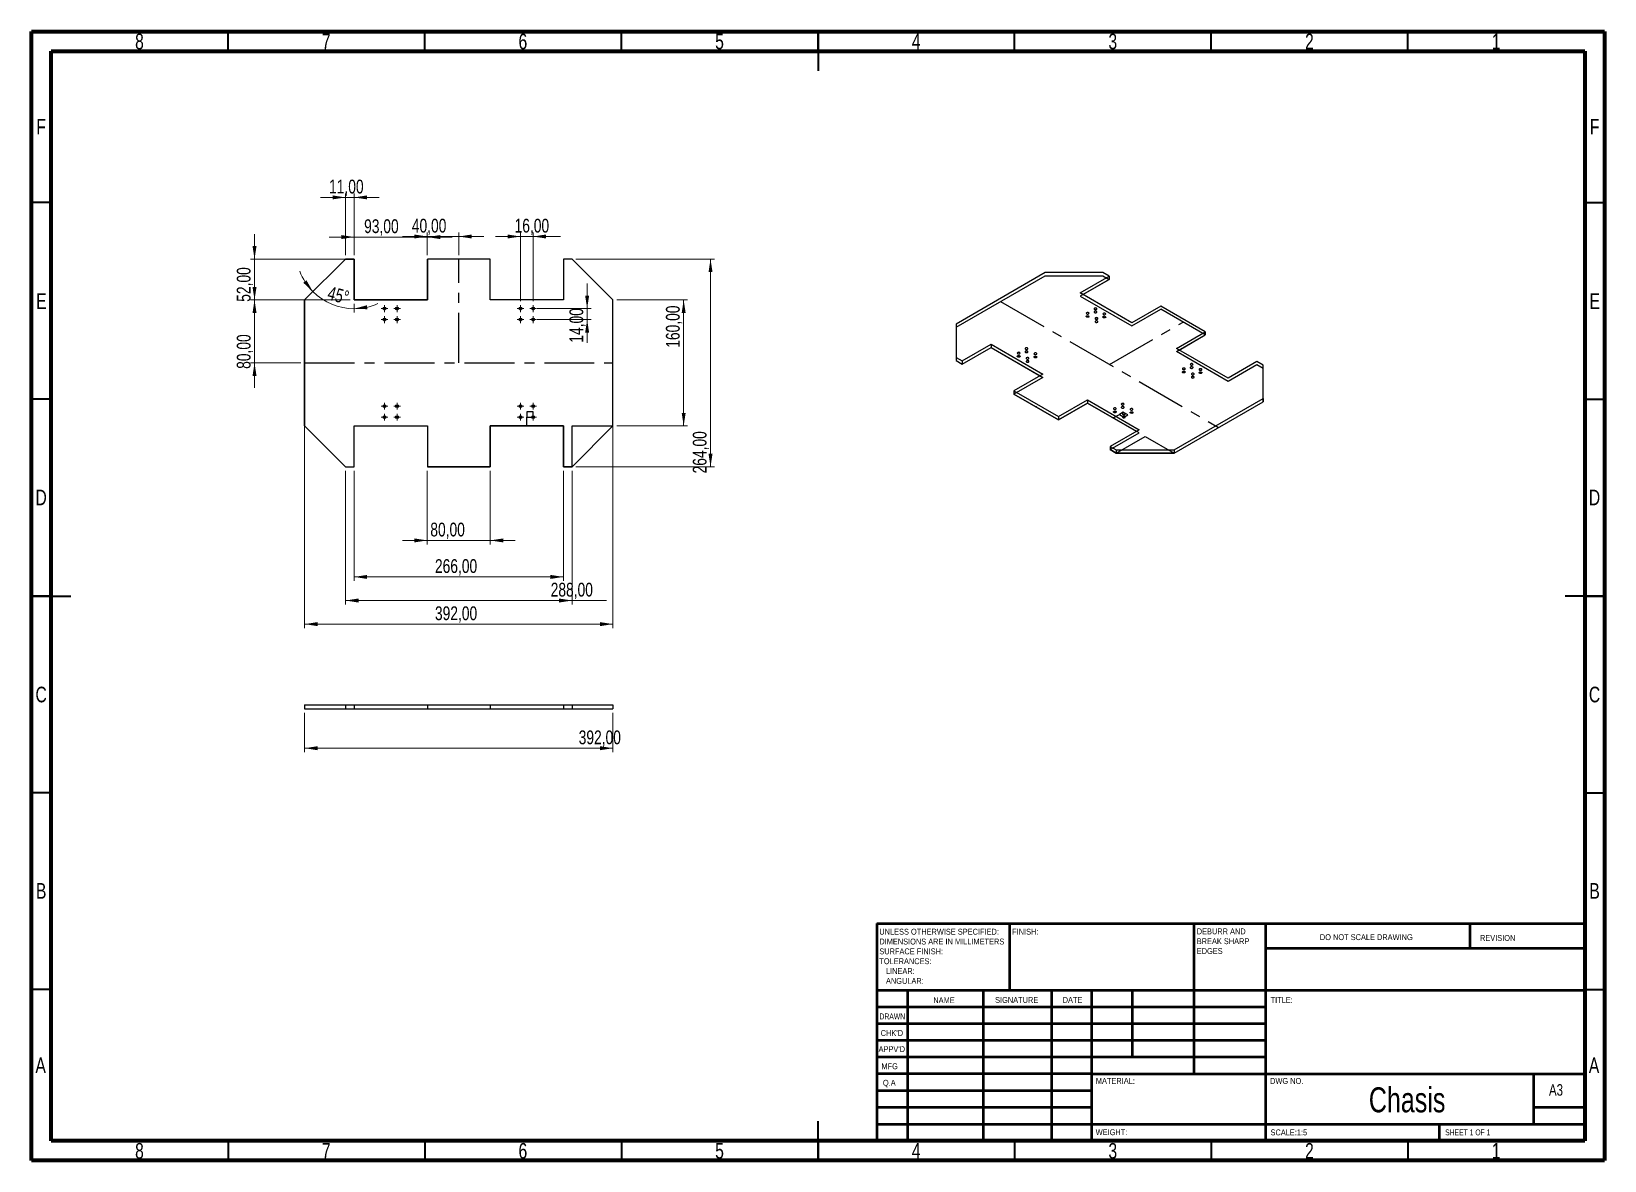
# Model space of a CAD drawing. Header units: millimetres. Extents: x 15 to 415, y 5 to 292.
import ezdxf

# ---------------------------------------------------------------- set-up
doc = ezdxf.new("R2010")
doc.units = ezdxf.units.MM
doc.header["$PDSIZE"] = -1
doc.linetypes.add('CENTERX2', pattern=[20.32, 12.7, -2.54, 2.54, -2.54])
doc.styles.add('SLDTEXTSTYLE0', font='TXT', dxfattribs={"width": 0.75})
doc.styles.add('SLDTEXTSTYLE1', font='TXT', dxfattribs={"width": 0.686449})
doc.styles.add('SLDTEXTSTYLE2', font='TXT', dxfattribs={"width": 0.6875})
doc.dimstyles.new('SLDDIMSTYLE0', dxfattribs={"dimtxt": 3.5, "dimasz": 3.302, "dimexe": 0, "dimexo": 0.0625, "dimgap": 0.875, "dimtad": 1, "dimlfac": 5, "dimrnd": 1e-09, "dimzin": 12, "dimdsep": 46, "dimtxsty": 'SLDTEXTSTYLE0', "dimsah": 1, "dimcen": 0.09, "dimadec": 0, "dimazin": 3, "dimtfac": 1, "dimtofl": 0, "dimtmove": 0, "dimatfit": 3, "dimfxl": 1, "dimfrac": 2, "dimtolj": 1, "dimtzin": 12, "dimarcsym": 0})
doc.dimstyles.new('SLDDIMSTYLE1', dxfattribs={"dimtxt": 3.5, "dimasz": 3.302, "dimexe": 0, "dimexo": 0.0625, "dimgap": 0.875, "dimtad": 1, "dimlfac": 5, "dimrnd": 1e-09, "dimzin": 12, "dimdsep": 46, "dimtxsty": 'SLDTEXTSTYLE0', "dimsah": 1, "dimcen": 0.09, "dimadec": 0, "dimazin": 3, "dimtfac": 1, "dimtmove": 0, "dimatfit": 0, "dimfxl": 1, "dimfrac": 2, "dimtolj": 1, "dimtzin": 12, "dimarcsym": 0})
doc.dimstyles.new('SLDDIMSTYLE2', dxfattribs={"dimtxt": 3.5, "dimasz": 3.302, "dimexe": 0, "dimexo": 0.0625, "dimgap": 0.875, "dimtad": 1, "dimdec": 4, "dimlfac": 5, "dimzin": 12, "dimdsep": 46, "dimtxsty": 'SLDTEXTSTYLE0', "dimsah": 1, "dimcen": 0.09, "dimazin": 3, "dimtfac": 1, "dimtofl": 0, "dimtmove": 0, "dimatfit": 3, "dimfxl": 1, "dimfrac": 2, "dimtolj": 1, "dimtzin": 12, "dimarcsym": 0})

# ---------------------------------------------------------------- blocks, each defined once
blk = doc.blocks.new('SW_NOTE_0')
at = {"color": 0, "linetype": 'Continuous', "lineweight": 0, "char_height": 1.5, "attachment_point": 1, "style": 'SLDTEXTSTYLE0'}
for s, insert in [('UNLESS OTHERWISE SPECIFIED:', (0, 1.93)), ('SURFACE FINISH:', (0, -3.07)), ('DIMENSIONS ARE IN MILLIMETERS', (0, -0.57)), ('TOLERANCES:', (0, -5.57)), ('ANGULAR:', (1.69, -10.57)), ('LINEAR:', (1.69, -8.07))]:
    blk.add_mtext(s, dxfattribs=dict(at, insert=insert))
blk = doc.blocks.new('SW_NOTE_1')
at = {"color": 0, "linetype": 'Continuous', "lineweight": 0, "char_height": 1.5, "attachment_point": 1, "style": 'SLDTEXTSTYLE0'}
for s, insert in [('DEBURR AND', (0, 1.93)), ('BREAK SHARP', (0, -0.57)), ('EDGES', (0, -3.07))]:
    blk.add_mtext(s, dxfattribs=dict(at, insert=insert))
blk = doc.blocks.new('_D')
at = {"color": 7, "linetype": 'Continuous', "lineweight": 18}
for p, q in [((84.46, 118.81), (84.46, 108.81)), ((162.86, 118.81), (162.86, 108.81)), ((84.46, 109.81), (162.86, 109.81))]:
    blk.add_line(p, q, dxfattribs=at)
for points in [[(84.46, 109.81), (87.76, 109.3), (87.76, 110.32)], [(162.86, 109.81), (159.56, 110.32), (159.56, 109.3)]]:
    blk.add_solid(points, dxfattribs=at)
at = {"color": 7, "linetype": 'Continuous', "lineweight": 18, "insert": (154.15, 114.32), "char_height": 3.5, "attachment_point": 1, "style": 'SLDTEXTSTYLE0'}
blk.add_mtext('392,00', dxfattribs=at)
blk = doc.blocks.new('_D_1')
at = {"color": 7, "linetype": 'Continuous', "lineweight": 18}
for p, q in [((84.46, 206.75), (84.46, 140.35)), ((162.86, 206.75), (162.86, 140.35)), ((84.46, 141.35), (162.86, 141.35))]:
    blk.add_line(p, q, dxfattribs=at)
for points in [[(84.46, 141.35), (87.76, 140.84), (87.76, 141.86)], [(162.86, 141.35), (159.56, 141.86), (159.56, 140.84)]]:
    blk.add_solid(points, dxfattribs=at)
at = {"color": 7, "linetype": 'Continuous', "lineweight": 18, "insert": (117.6, 145.86), "char_height": 3.5, "attachment_point": 1, "style": 'SLDTEXTSTYLE0'}
blk.add_mtext('392,00', dxfattribs=at)
blk = doc.blocks.new('_D_2')
at = {"color": 7, "linetype": 'Continuous', "lineweight": 18}
for p, q in [((94.86, 180.35), (94.86, 146.35)), ((152.46, 180.35), (152.46, 146.35)), ((94.86, 147.35), (152.46, 147.35)), ((152.46, 147.35), (161.25, 147.35))]:
    blk.add_line(p, q, dxfattribs=at)
for points in [[(94.86, 147.35), (98.16, 146.84), (98.16, 147.86)], [(152.46, 147.35), (149.16, 147.86), (149.16, 146.84)]]:
    blk.add_solid(points, dxfattribs=at)
at = {"color": 7, "linetype": 'Continuous', "lineweight": 18, "insert": (147.03, 151.86), "char_height": 3.5, "attachment_point": 1, "style": 'SLDTEXTSTYLE0'}
blk.add_mtext('288,00', dxfattribs=at)
blk = doc.blocks.new('_D_3')
at = {"color": 7, "linetype": 'Continuous', "lineweight": 18}
for p, q in [((97.06, 180.35), (97.06, 152.35)), ((150.26, 180.35), (150.26, 152.35)), ((97.06, 153.35), (150.26, 153.35))]:
    blk.add_line(p, q, dxfattribs=at)
for points in [[(97.06, 153.35), (100.36, 152.84), (100.36, 153.86)], [(150.26, 153.35), (146.96, 153.86), (146.96, 152.84)]]:
    blk.add_solid(points, dxfattribs=at)
at = {"color": 7, "linetype": 'Continuous', "lineweight": 18, "insert": (117.6, 157.86), "char_height": 3.5, "attachment_point": 1, "style": 'SLDTEXTSTYLE0'}
blk.add_mtext('266,00', dxfattribs=at)
blk = doc.blocks.new('_D_4')
at = {"color": 7, "linetype": 'Continuous', "lineweight": 18}
for p, q in [((115.66, 180.35), (115.66, 161.63)), ((131.66, 180.35), (131.66, 161.63)), ((115.66, 162.63), (109.31, 162.63)), ((115.66, 162.63), (131.66, 162.63)), ((131.66, 162.63), (138.01, 162.63))]:
    blk.add_line(p, q, dxfattribs=at)
for points in [[(115.66, 162.63), (112.36, 163.13), (112.36, 162.12)], [(131.66, 162.63), (134.96, 162.12), (134.96, 163.13)]]:
    blk.add_solid(points, dxfattribs=at)
at = {"color": 7, "linetype": 'Continuous', "lineweight": 18, "insert": (116.42, 167.14), "char_height": 3.5, "attachment_point": 1, "style": 'SLDTEXTSTYLE0'}
blk.add_mtext('80,00', dxfattribs=at)
blk = doc.blocks.new('_D_5')
at = {"color": 7, "linetype": 'Continuous', "lineweight": 18}
for p, q in [((115.66, 235.15), (115.66, 240.88)), ((123.66, 235.15), (123.66, 240.88)), ((115.66, 239.88), (109.31, 239.88)), ((123.66, 239.88), (115.66, 239.88)), ((123.66, 239.88), (130.01, 239.88))]:
    blk.add_line(p, q, dxfattribs=at)
for points in [[(115.66, 239.88), (112.36, 240.39), (112.36, 239.38)], [(123.66, 239.88), (126.96, 239.38), (126.96, 240.39)]]:
    blk.add_solid(points, dxfattribs=at)
at = {"color": 7, "linetype": 'Continuous', "lineweight": 18, "insert": (111.72, 244.39), "char_height": 3.5, "attachment_point": 1, "style": 'SLDTEXTSTYLE0'}
blk.add_mtext('40,00', dxfattribs=at)
blk = doc.blocks.new('_D_6')
at = {"color": 7, "linetype": 'Continuous', "lineweight": 18}
for p, q in [((97.06, 235.15), (97.06, 240.74)), ((115.66, 235.15), (115.66, 240.74)), ((97.06, 239.74), (90.71, 239.74)), ((115.66, 239.74), (97.06, 239.74)), ((115.66, 239.74), (122.01, 239.74))]:
    blk.add_line(p, q, dxfattribs=at)
for points in [[(97.06, 239.74), (93.76, 240.25), (93.76, 239.23)], [(115.66, 239.74), (118.96, 239.23), (118.96, 240.25)]]:
    blk.add_solid(points, dxfattribs=at)
at = {"color": 7, "linetype": 'Continuous', "lineweight": 18, "insert": (99.59, 244.25), "char_height": 3.5, "attachment_point": 1, "style": 'SLDTEXTSTYLE0'}
blk.add_mtext('93,00', dxfattribs=at)
blk = doc.blocks.new('_D_7')
at = {"color": 7, "linetype": 'Continuous', "lineweight": 18}
for p, q in [((94.86, 249.82), (88.51, 249.82)), ((94.86, 235.15), (94.86, 250.82)), ((97.06, 249.82), (94.86, 249.82)), ((97.06, 235.15), (97.06, 250.82)), ((97.06, 249.82), (103.41, 249.82))]:
    blk.add_line(p, q, dxfattribs=at)
for points in [[(94.86, 249.82), (91.56, 250.33), (91.56, 249.31)], [(97.06, 249.82), (100.36, 249.31), (100.36, 250.33)]]:
    blk.add_solid(points, dxfattribs=at)
at = {"color": 7, "linetype": 'Continuous', "lineweight": 18, "insert": (90.68, 254.33), "char_height": 3.5, "attachment_point": 1, "style": 'SLDTEXTSTYLE0'}
blk.add_mtext('11,00', dxfattribs=at)
blk = doc.blocks.new('_D_8')
at = {"color": 7, "linetype": 'Continuous', "lineweight": 18}
blk.add_line((97.06, 222.75), (97.06, 220.53), dxfattribs=at)
for start, end in [(200.9245, 225), (225, 270), (270, 294.0755)]:
    blk.add_arc((97.06, 236.35), 14.82, start, end, dxfattribs=at)
for points in [[(86.58, 225.87), (84.91, 228.77), (84.12, 228.13)], [(97.06, 221.53), (100.4, 221.39), (100.29, 222.4)]]:
    blk.add_solid(points, dxfattribs=at)
at = {"color": 7, "linetype": 'Continuous', "lineweight": 18, "insert": (90.94, 227.34), "char_height": 3.5, "attachment_point": 1, "rotation": 344.6423, "style": 'SLDTEXTSTYLE0'}
blk.add_mtext('45°', dxfattribs=at)
blk = doc.blocks.new('_D_9')
at = {"color": 7, "linetype": 'Continuous', "lineweight": 18}
for p, q in [((71.72, 234.15), (71.72, 240.5)), ((96.06, 234.15), (70.72, 234.15)), ((71.72, 234.15), (71.72, 223.75)), ((96.06, 223.75), (70.72, 223.75)), ((71.72, 223.75), (71.72, 217.4))]:
    blk.add_line(p, q, dxfattribs=at)
for points in [[(71.72, 234.15), (72.23, 237.45), (71.21, 237.45)], [(71.72, 223.75), (71.21, 220.45), (72.23, 220.45)]]:
    blk.add_solid(points, dxfattribs=at)
at = {"color": 7, "linetype": 'Continuous', "lineweight": 18, "insert": (67.21, 223.29), "char_height": 3.5, "attachment_point": 1, "rotation": 90, "style": 'SLDTEXTSTYLE0'}
blk.add_mtext('52,00', dxfattribs=at)
blk = doc.blocks.new('_D_10')
at = {"color": 7, "linetype": 'Continuous', "lineweight": 18}
for p, q in [((71.72, 223.75), (71.72, 230.1)), ((83.46, 223.75), (70.72, 223.75)), ((71.72, 223.75), (71.72, 207.75)), ((83.46, 207.75), (70.72, 207.75)), ((71.72, 207.75), (71.72, 201.4))]:
    blk.add_line(p, q, dxfattribs=at)
for points in [[(71.72, 223.75), (72.23, 227.05), (71.21, 227.05)], [(71.72, 207.75), (71.21, 204.45), (72.23, 204.45)]]:
    blk.add_solid(points, dxfattribs=at)
at = {"color": 7, "linetype": 'Continuous', "lineweight": 18, "insert": (67.21, 206.24), "char_height": 3.5, "attachment_point": 1, "rotation": 90, "style": 'SLDTEXTSTYLE0'}
blk.add_mtext('80,00', dxfattribs=at)
blk = doc.blocks.new('_D_11')
at = {"color": 7, "linetype": 'Continuous', "lineweight": 18}
for p, q in [((153.46, 234.15), (188.67, 234.15)), ((187.67, 234.15), (187.67, 181.35)), ((153.46, 181.35), (188.67, 181.35))]:
    blk.add_line(p, q, dxfattribs=at)
for points in [[(187.67, 234.15), (187.17, 230.85), (188.18, 230.85)], [(187.67, 181.35), (188.18, 184.65), (187.17, 184.65)]]:
    blk.add_solid(points, dxfattribs=at)
at = {"color": 7, "linetype": 'Continuous', "lineweight": 18, "insert": (183.16, 179.65), "char_height": 3.5, "attachment_point": 1, "rotation": 90, "style": 'SLDTEXTSTYLE0'}
blk.add_mtext('264,00', dxfattribs=at)
blk = doc.blocks.new('_D_12')
at = {"color": 7, "linetype": 'Continuous', "lineweight": 18}
for p, q in [((163.86, 223.75), (181.84, 223.75)), ((180.84, 191.75), (180.84, 223.75)), ((163.86, 191.75), (181.84, 191.75))]:
    blk.add_line(p, q, dxfattribs=at)
for points in [[(180.84, 223.75), (180.34, 220.45), (181.35, 220.45)], [(180.84, 191.75), (181.35, 195.05), (180.34, 195.05)]]:
    blk.add_solid(points, dxfattribs=at)
at = {"color": 7, "linetype": 'Continuous', "lineweight": 18, "insert": (176.33, 211.6), "char_height": 3.5, "attachment_point": 1, "rotation": 90, "style": 'SLDTEXTSTYLE0'}
blk.add_mtext('160,00', dxfattribs=at)
blk = doc.blocks.new('_D_13')
at = {"color": 7, "linetype": 'Continuous', "lineweight": 18}
for p, q in [((139.36, 223.41), (139.36, 240.88)), ((142.56, 223.41), (142.56, 240.88)), ((139.36, 239.88), (133.01, 239.88)), ((139.36, 239.88), (142.56, 239.88)), ((142.56, 239.88), (149.49, 239.88))]:
    blk.add_line(p, q, dxfattribs=at)
for points in [[(139.36, 239.88), (136.06, 240.39), (136.06, 239.38)], [(142.56, 239.88), (145.86, 239.38), (145.86, 240.39)]]:
    blk.add_solid(points, dxfattribs=at)
at = {"color": 7, "linetype": 'Continuous', "lineweight": 18, "insert": (137.85, 244.39), "char_height": 3.5, "attachment_point": 1, "style": 'SLDTEXTSTYLE0'}
blk.add_mtext('16,00', dxfattribs=at)
blk = doc.blocks.new('_D_14')
at = {"color": 7, "linetype": 'Continuous', "lineweight": 18}
for p, q in [((156.3, 221.55), (156.3, 227.9)), ((143.56, 221.55), (157.3, 221.55)), ((156.3, 221.55), (156.3, 218.75)), ((143.56, 218.75), (157.3, 218.75)), ((156.3, 218.75), (156.3, 212.89))]:
    blk.add_line(p, q, dxfattribs=at)
for points in [[(156.3, 221.55), (156.8, 224.85), (155.79, 224.85)], [(156.3, 218.75), (155.79, 215.45), (156.8, 215.45)]]:
    blk.add_solid(points, dxfattribs=at)
at = {"color": 7, "linetype": 'Continuous', "lineweight": 18, "insert": (151.79, 212.89), "char_height": 3.5, "attachment_point": 1, "rotation": 90, "style": 'SLDTEXTSTYLE0'}
blk.add_mtext('14,00', dxfattribs=at)
blk = doc.blocks.new('SW_CENTERMARKSYMBOL_0')
at = {"color": 0, "linetype": 'Continuous', "lineweight": 0}
for p, q in [((-0.5, 0), (-0.86, 0)), ((0, 0), (-0.5, 0)), ((0, 0.5), (0, 0.86)), ((0, 0), (0, 0.5)), ((0, 0), (0, -0.5)), ((0, 0), (0.5, 0)), ((0.5, 0), (0.86, 0)), ((0, -0.5), (0, -0.86))]:
    blk.add_line(p, q, dxfattribs=at)
blk = doc.blocks.new('SW_CENTERMARKSYMBOL_1')
at = {"color": 0, "linetype": 'Continuous', "lineweight": 0}
for p, q in [((-0.5, 0), (-0.86, 0)), ((0, 0), (-0.5, 0)), ((0, 0.5), (0, 0.86)), ((0, 0), (0, 0.5)), ((0, 0), (0, -0.5)), ((0, 0), (0.5, 0)), ((0.5, 0), (0.86, 0)), ((0, -0.5), (0, -0.86))]:
    blk.add_line(p, q, dxfattribs=at)
blk = doc.blocks.new('SW_CENTERMARKSYMBOL_2')
at = {"color": 0, "linetype": 'Continuous', "lineweight": 0}
for p, q in [((-0.5, 0), (-0.86, 0)), ((0, 0), (-0.5, 0)), ((0, 0.5), (0, 0.86)), ((0, 0), (0, 0.5)), ((0, 0), (0, -0.5)), ((0, 0), (0.5, 0)), ((0.5, 0), (0.86, 0)), ((0, -0.5), (0, -0.86))]:
    blk.add_line(p, q, dxfattribs=at)
blk = doc.blocks.new('SW_CENTERMARKSYMBOL_3')
at = {"color": 0, "linetype": 'Continuous', "lineweight": 0}
for p, q in [((-0.5, 0), (-0.86, 0)), ((0, 0), (-0.5, 0)), ((0, 0.5), (0, 0.86)), ((0, 0), (0, 0.5)), ((0, 0), (0, -0.5)), ((0, 0), (0.5, 0)), ((0.5, 0), (0.86, 0)), ((0, -0.5), (0, -0.86))]:
    blk.add_line(p, q, dxfattribs=at)
blk = doc.blocks.new('SW_CENTERMARKSYMBOL_4')
at = {"color": 0, "linetype": 'Continuous', "lineweight": 0}
for p, q in [((-0.5, 0), (-0.86, 0)), ((0, 0), (-0.5, 0)), ((0, 0.5), (0, 0.86)), ((0, 0), (0, 0.5)), ((0, 0), (0, -0.5)), ((0, 0), (0.5, 0)), ((0.5, 0), (0.86, 0)), ((0, -0.5), (0, -0.86))]:
    blk.add_line(p, q, dxfattribs=at)
blk = doc.blocks.new('SW_CENTERMARKSYMBOL_5')
at = {"color": 0, "linetype": 'Continuous', "lineweight": 0}
for p, q in [((-0.5, 0), (-0.86, 0)), ((0, 0), (-0.5, 0)), ((0, 0.5), (0, 0.86)), ((0, 0), (0, 0.5)), ((0, 0), (0, -0.5)), ((0, 0), (0.5, 0)), ((0.5, 0), (0.86, 0)), ((0, -0.5), (0, -0.86))]:
    blk.add_line(p, q, dxfattribs=at)
blk = doc.blocks.new('SW_CENTERMARKSYMBOL_6')
at = {"color": 0, "linetype": 'Continuous', "lineweight": 0}
for p, q in [((-0.5, 0), (-0.86, 0)), ((0, 0), (-0.5, 0)), ((0, 0.5), (0, 0.86)), ((0, 0), (0, 0.5)), ((0, 0), (0, -0.5)), ((0, 0), (0.5, 0)), ((0.5, 0), (0.86, 0)), ((0, -0.5), (0, -0.86))]:
    blk.add_line(p, q, dxfattribs=at)
blk = doc.blocks.new('SW_CENTERMARKSYMBOL_7')
at = {"color": 0, "linetype": 'Continuous', "lineweight": 0}
for p, q in [((-0.5, 0), (-0.86, 0)), ((0, 0), (-0.5, 0)), ((0, 0.5), (0, 0.86)), ((0, 0), (0, 0.5)), ((0, 0), (0, -0.5)), ((0, 0), (0.5, 0)), ((0.5, 0), (0.86, 0)), ((0, -0.5), (0, -0.86))]:
    blk.add_line(p, q, dxfattribs=at)
blk = doc.blocks.new('SW_CENTERMARKSYMBOL_8')
at = {"color": 0, "linetype": 'Continuous', "lineweight": 0}
for p, q in [((-0.5, 0), (-0.86, 0)), ((0, 0), (-0.5, 0)), ((0, 0.5), (0, 0.86)), ((0, 0), (0, 0.5)), ((0, 0), (0, -0.5)), ((0, 0), (0.5, 0)), ((0.5, 0), (0.86, 0)), ((0, -0.5), (0, -0.86))]:
    blk.add_line(p, q, dxfattribs=at)
blk = doc.blocks.new('SW_CENTERMARKSYMBOL_9')
at = {"color": 0, "linetype": 'Continuous', "lineweight": 0}
for p, q in [((-0.5, 0), (-0.86, 0)), ((0, 0), (-0.5, 0)), ((0, 0.5), (0, 0.86)), ((0, 0), (0, 0.5)), ((0, 0), (0, -0.5)), ((0, 0), (0.5, 0)), ((0.5, 0), (0.86, 0)), ((0, -0.5), (0, -0.86))]:
    blk.add_line(p, q, dxfattribs=at)
blk = doc.blocks.new('SW_CENTERMARKSYMBOL_10')
at = {"color": 0, "linetype": 'Continuous', "lineweight": 0}
for p, q in [((-0.5, 0), (-0.86, 0)), ((0, 0), (-0.5, 0)), ((0, 0.5), (0, 0.86)), ((0, 0), (0, 0.5)), ((0, 0), (0, -0.5)), ((0, 0), (0.5, 0)), ((0.5, 0), (0.86, 0)), ((0, -0.5), (0, -0.86))]:
    blk.add_line(p, q, dxfattribs=at)
blk = doc.blocks.new('SW_CENTERMARKSYMBOL_11')
at = {"color": 0, "linetype": 'Continuous', "lineweight": 0}
for p, q in [((-0.5, 0), (-0.86, 0)), ((0, 0), (-0.5, 0)), ((0, 0.5), (0, 0.86)), ((0, 0), (0, 0.5)), ((0, 0), (0, -0.5)), ((0, 0), (0.5, 0)), ((0.5, 0), (0.86, 0)), ((0, -0.5), (0, -0.86))]:
    blk.add_line(p, q, dxfattribs=at)
blk = doc.blocks.new('SW_CENTERMARKSYMBOL_12')
at = {"color": 0, "linetype": 'Continuous', "lineweight": 0}
for p, q in [((-0.5, 0), (-0.86, 0)), ((0, 0), (-0.5, 0)), ((0, 0.5), (0, 0.86)), ((0, 0), (0, 0.5)), ((0, 0), (0, -0.5)), ((0, 0), (0.5, 0)), ((0.5, 0), (0.86, 0)), ((0, -0.5), (0, -0.86))]:
    blk.add_line(p, q, dxfattribs=at)
blk = doc.blocks.new('SW_CENTERMARKSYMBOL_13')
at = {"color": 0, "linetype": 'Continuous', "lineweight": 0}
for p, q in [((-0.5, 0), (-0.86, 0)), ((0, 0), (-0.5, 0)), ((0, 0.5), (0, 0.86)), ((0, 0), (0, 0.5)), ((0, 0), (0, -0.5)), ((0, 0), (0.5, 0)), ((0.5, 0), (0.86, 0)), ((0, -0.5), (0, -0.86))]:
    blk.add_line(p, q, dxfattribs=at)
blk = doc.blocks.new('SW_CENTERMARKSYMBOL_14')
at = {"color": 0, "linetype": 'Continuous', "lineweight": 0}
for p, q in [((-0.5, 0), (-0.86, 0)), ((0, 0), (-0.5, 0)), ((0, 0.5), (0, 0.86)), ((0, 0), (0, 0.5)), ((0, 0), (0, -0.5)), ((0, 0), (0.5, 0)), ((0.5, 0), (0.86, 0)), ((0, -0.5), (0, -0.86))]:
    blk.add_line(p, q, dxfattribs=at)
blk = doc.blocks.new('SW_CENTERMARKSYMBOL_15')
at = {"color": 0, "linetype": 'Continuous', "lineweight": 0}
for p, q in [((-0.5, 0), (-0.86, 0)), ((0, 0), (-0.5, 0)), ((0, 0.5), (0, 0.86)), ((0, 0), (0, 0.5)), ((0, 0), (0, -0.5)), ((0, 0), (0.5, 0)), ((0.5, 0), (0.86, 0)), ((0, -0.5), (0, -0.86))]:
    blk.add_line(p, q, dxfattribs=at)

msp = doc.modelspace()

# ---------------------------------------------------------------- linework, layer by layer
at = {"color": 7, "linetype": 'Continuous', "lineweight": 70}
for p, q in [((15, 5), (15, 292)), ((15, 292), (415, 292)), ((415, 292), (415, 5)), ((20, 10), (20, 287)), ((20, 287), (410, 287)), ((410, 287), (410, 10)), ((410, 10), (20, 10)), ((415, 5), (15, 5))]:
    msp.add_line(p, q, dxfattribs=at)
at = {"color": 7, "linetype": 'Continuous', "lineweight": 35}
for p, q in [((65, 287), (65, 292)), ((115, 287), (115, 292)), ((165, 287), (165, 292)), ((215, 292), (215, 282)), ((215, 287), (215, 292)), ((265, 287), (265, 292)), ((315, 287), (315, 292)), ((365, 287), (365, 292)), ((20, 248.5), (15, 248.5)), ((410, 248.5), (415, 248.5)), ((20, 198.5), (15, 198.5)), ((410, 198.5), (415, 198.5)), ((15, 148.5), (25, 148.5)), ((20, 148.5), (15, 148.5)), ((415, 148.5), (405, 148.5)), ((410, 148.5), (415, 148.5)), ((20, 98.5), (15, 98.5)), ((410, 98.5), (415, 98.5)), ((20, 48.5), (15, 48.5)), ((410, 48.5), (415, 48.5)), ((215, 5), (215, 15)), ((65, 10), (65, 5)), ((115, 10), (115, 5)), ((165, 10), (165, 5)), ((215, 10), (215, 5)), ((265, 10), (265, 5)), ((315, 10), (315, 5)), ((365, 10), (365, 5))]:
    msp.add_line(p, q, dxfattribs=at)
at = {"color": 7, "linetype": 'Continuous'}
for p, q in [((84.46253, 223.751181), (94.86253, 234.151181)), ((94.86253, 234.151181), (97.06253, 234.151181)), ((97.06253, 234.151181), (97.06253, 223.751181)), ((131.66253, 234.151181), (115.66253, 234.151181)), ((115.66253, 223.751181), (115.66253, 234.151181)), ((131.66253, 223.751181), (131.66253, 234.151181)), ((152.46253, 234.151181), (150.26253, 234.151181)), ((150.26253, 234.151181), (150.26253, 223.751181)), ((162.86253, 223.751181), (152.46253, 234.151181)), ((250.118971, 216.813245), (272.746388, 229.875775)), ((272.746388, 229.875775), (287.454209, 229.875775)), ((289.009844, 228.977726), (281.655933, 224.732404)), ((287.454209, 229.875775), (289.009844, 228.977726)), ((281.655933, 224.732404), (294.808119, 217.139808)), ((84.46253, 191.751181), (84.46253, 223.751181)), ((97.06253, 223.751181), (115.66253, 223.751181)), ((150.26253, 223.751181), (131.66253, 223.751181)), ((162.86253, 191.751181), (162.86253, 223.751181)), ((294.808119, 217.139808), (302.16203, 221.38513)), ((313.475738, 214.853865), (302.16203, 221.38513)), ((250.118971, 216.813245), (250.118971, 208.322601)), ((306.121828, 210.608543), (313.475738, 214.853865)), ((250.118971, 208.322601), (251.674606, 207.424552)), ((251.674606, 207.424552), (259.028516, 211.669874)), ((259.028516, 211.669874), (272.180702, 204.077278)), ((319.274014, 203.015948), (306.121828, 210.608543)), ((272.180702, 204.077278), (264.826792, 199.831956)), ((326.627924, 207.26127), (319.274014, 203.015948)), ((328.183559, 206.363221), (326.627924, 207.26127)), ((328.183559, 197.872577), (328.183559, 206.363221)), ((276.1405, 193.300691), (264.826792, 199.831956)), ((283.494411, 197.546013), (276.1405, 193.300691)), ((296.646597, 189.953418), (283.494411, 197.546013)), ((305.556142, 184.810047), (328.183559, 197.872577)), ((84.46253, 191.751181), (94.86253, 181.351181)), ((97.06253, 181.351181), (97.06253, 191.751181)), ((97.06253, 191.751181), (115.66253, 191.751181)), ((115.66253, 191.751181), (115.66253, 181.351181)), ((131.66253, 191.751181), (131.66253, 181.351181)), ((150.26253, 191.751181), (131.66253, 191.751181)), ((150.26253, 181.351181), (150.26253, 191.751181)), ((162.86253, 191.751181), (152.46253, 181.351181)), ((289.292686, 185.708096), (296.646597, 189.953418)), ((290.848321, 184.810047), (289.292686, 185.708096)), ((305.556142, 184.810047), (290.848321, 184.810047)), ((94.86253, 181.351181), (97.06253, 181.351181)), ((131.66253, 181.351181), (115.66253, 181.351181)), ((152.46253, 181.351181), (150.26253, 181.351181))]:
    msp.add_line(p, q, dxfattribs=at)
at = {"color": 7, "linetype": 'Continuous', "lineweight": 25}
for p, q in [((94.86253, 234.151181), (84.46253, 223.751181)), ((97.06253, 234.151181), (94.86253, 234.151181)), ((97.06253, 223.751181), (97.06253, 234.151181)), ((115.66253, 234.151181), (115.66253, 223.751181)), ((131.66253, 234.151181), (115.66253, 234.151181)), ((131.66253, 223.751181), (131.66253, 234.151181)), ((150.26253, 234.151181), (150.26253, 223.751181)), ((152.46253, 234.151181), (150.26253, 234.151181)), ((162.86253, 223.751181), (152.46253, 234.151181)), ((272.746388, 230.692315), (250.118971, 217.629786)), ((287.454209, 230.692315), (272.746388, 230.692315)), ((281.655933, 225.548944), (289.009844, 229.794267)), ((282.363155, 225.140674), (289.009844, 228.977726)), ((289.009844, 229.794267), (287.454209, 230.692315)), ((289.009844, 229.794267), (289.009844, 228.977726)), ((294.808119, 217.956349), (281.655933, 225.548944)), ((84.46253, 223.751181), (84.46253, 191.751181)), ((115.66253, 223.751181), (97.06253, 223.751181)), ((150.26253, 223.751181), (131.66253, 223.751181)), ((162.86253, 191.751181), (162.86253, 223.751181)), ((302.16203, 222.201671), (294.808119, 217.956349)), ((313.475738, 215.670406), (302.16203, 222.201671)), ((250.118971, 217.629786), (250.118971, 209.139141)), ((251.674606, 208.241092), (259.028516, 212.486415)), ((259.028516, 212.486415), (272.180702, 204.893819)), ((259.028516, 212.486415), (259.028516, 211.669874)), ((306.121828, 211.425084), (313.475738, 215.670406)), ((306.82905, 211.016814), (313.475738, 214.853865)), ((313.475738, 215.670406), (313.475738, 214.853865)), ((250.118971, 209.139141), (251.674606, 208.241092)), ((250.118971, 209.139141), (250.118971, 208.322601)), ((250.118971, 208.322601), (251.674606, 207.424552)), ((251.674606, 207.424552), (259.028516, 211.669874)), ((251.674606, 208.241092), (251.674606, 207.424552)), ((259.028516, 211.669874), (271.473481, 204.485549)), ((319.274014, 203.832489), (306.121828, 211.425084)), ((326.627924, 208.077811), (319.274014, 203.832489)), ((328.183559, 207.179762), (326.627924, 208.077811)), ((272.180702, 204.893819), (264.826792, 200.648497)), ((328.183559, 198.689117), (328.183559, 207.179762)), ((264.826792, 200.648497), (276.1405, 194.117232)), ((264.826792, 200.648497), (264.826792, 199.831956)), ((264.826792, 199.831956), (276.1405, 193.300691)), ((276.1405, 194.117232), (283.494411, 198.362554)), ((276.1405, 193.300691), (283.494411, 197.546013)), ((283.494411, 198.362554), (296.646597, 190.769959)), ((283.494411, 198.362554), (283.494411, 197.546013)), ((283.494411, 197.546013), (295.939375, 190.361688)), ((305.556142, 185.626588), (328.183559, 198.689117)), ((305.556142, 184.810047), (328.183559, 197.872577)), ((328.183559, 198.689117), (328.183559, 197.872577)), ((276.1405, 194.117232), (276.1405, 193.300691)), ((84.46253, 191.751181), (94.86253, 181.351181)), ((97.06253, 191.751181), (115.66253, 191.751181)), ((97.06253, 181.351181), (97.06253, 191.751181)), ((115.66253, 191.751181), (115.66253, 181.351181)), ((131.66253, 191.751181), (150.26253, 191.751181)), ((131.66253, 181.351181), (131.66253, 191.751181)), ((150.26253, 191.751181), (150.26253, 181.351181)), ((152.46253, 181.351181), (162.86253, 191.751181)), ((296.646597, 190.769959), (289.292686, 186.524637)), ((289.292686, 186.524637), (290.848321, 185.626588)), ((289.292686, 186.524637), (289.292686, 185.708096)), ((289.292686, 185.708096), (290.848321, 184.810047)), ((290.848321, 185.626588), (305.556142, 185.626588)), ((290.848321, 185.626588), (290.848321, 184.810047)), ((290.848321, 184.810047), (305.556142, 184.810047)), ((305.556142, 185.626588), (305.556142, 184.810047)), ((94.86253, 181.351181), (97.06253, 181.351181)), ((115.66253, 181.351181), (131.66253, 181.351181)), ((150.26253, 181.351181), (152.46253, 181.351181)), ((84.46253, 120.812362), (84.46253, 119.812362)), ((84.46253, 120.812362), (94.86253, 120.812362)), ((94.86253, 120.812362), (94.86253, 119.812362)), ((94.86253, 120.812362), (97.06253, 120.812362)), ((97.06253, 120.812362), (97.06253, 119.812362)), ((97.06253, 120.812362), (115.66253, 120.812362)), ((115.66253, 120.812362), (115.66253, 119.812362)), ((115.66253, 120.812362), (131.66253, 120.812362)), ((131.66253, 120.812362), (131.66253, 119.812362)), ((131.66253, 120.812362), (150.26253, 120.812362)), ((150.26253, 120.812362), (150.26253, 119.812362)), ((150.26253, 120.812362), (152.46253, 120.812362)), ((152.46253, 120.812362), (152.46253, 119.812362)), ((152.46253, 120.812362), (162.86253, 120.812362)), ((162.86253, 120.812362), (162.86253, 119.812362)), ((84.46253, 119.812362), (94.86253, 119.812362)), ((94.86253, 119.812362), (97.06253, 119.812362)), ((97.06253, 119.812362), (115.66253, 119.812362)), ((115.66253, 119.812362), (131.66253, 119.812362)), ((131.66253, 119.812362), (150.26253, 119.812362)), ((150.26253, 119.812362), (152.46253, 119.812362)), ((152.46253, 119.812362), (162.86253, 119.812362))]:
    msp.add_line(p, q, dxfattribs=at)
at = {"color": 7, "linetype": 'CENTERX2'}
for p, q in [((123.66253, 207.751181), (123.66253, 234.151181)), ((261.432679, 223.34451), (316.869851, 191.341312)), ((289.151265, 207.342911), (307.818884, 218.119498)), ((84.46253, 207.751181), (162.86253, 207.751181)), ((142.56253, 195.351181), (140.96253, 195.351181)), ((140.96253, 195.351181), (140.96253, 193.951181)), ((140.96253, 191.751181), (140.96253, 193.951181)), ((140.96253, 193.951181), (142.56253, 193.951181)), ((142.56253, 193.951181), (142.56253, 195.351181)), ((290.070504, 193.749716), (291.626139, 194.647765)), ((292.616088, 195.21925), (291.626139, 194.647765)), ((291.626139, 194.647765), (292.75751, 193.994638)), ((293.747459, 194.566124), (292.616088, 195.21925)), ((292.75751, 193.994638), (293.747459, 194.566124)), ((152.46253, 181.351181), (152.46253, 191.751181)), ((152.46253, 191.751181), (162.86253, 191.751181)), ((290.848321, 184.810047), (298.202232, 189.055369)), ((298.202232, 189.055369), (305.556142, 184.810047))]:
    msp.add_line(p, q, dxfattribs=at)
at = {"color": 7, "linetype": 'Continuous', "lineweight": 50}
for p, q in [((230, 65.25), (410, 65.25)), ((230, 65.25), (230, 10)), ((263.8, 48.25), (263.8, 65.25)), ((310.6, 65.25), (310.6, 27)), ((328.8, 65.25), (328.8, 10)), ((380.8, 58.875), (380.8, 65.25)), ((410, 58.875), (328.8, 58.875)), ((410, 48.25), (230, 48.25)), ((237.8, 48.25), (237.8, 10)), ((256.990952, 48.25), (256.990952, 10)), ((274.398926, 48.25), (274.398926, 10)), ((284.6, 10), (284.6, 48.25)), ((295, 31.25), (295, 48.25)), ((328.8, 44), (230, 44)), ((328.8, 39.75), (230, 39.75)), ((328.8, 35.5), (230, 35.5)), ((328.8, 31.25), (230, 31.25)), ((284.6, 27), (230, 27)), ((284.6, 27), (410, 27)), ((397, 14.25), (397, 27)), ((284.6, 22.749928), (230, 22.749928)), ((284.6, 18.5), (230, 18.5)), ((410, 18.5), (397, 18.5)), ((230, 14.25), (410, 14.25)), ((373, 10), (373, 14.25))]:
    msp.add_line(p, q, dxfattribs=at)
at = {"color": 7, "linetype": 'Continuous', "lineweight": 25, "flags": 128}
for points in [[(283.81968, 220.511706), (283.702888, 220.556757), (283.565121, 220.572576), (283.427355, 220.556757), (283.310563, 220.511706), (283.232525, 220.444283), (283.205121, 220.364753), (283.232525, 220.285222), (283.310563, 220.217799), (283.427355, 220.172749), (283.565121, 220.156929), (283.702888, 220.172749), (283.81968, 220.217799), (283.897718, 220.285222), (283.925121, 220.364753), (283.897718, 220.444283), (283.81968, 220.511706)], [(285.290462, 221.360771), (285.407254, 221.31572), (285.54502, 221.299901), (285.682787, 221.31572), (285.799579, 221.360771), (285.877617, 221.428194), (285.90502, 221.507724), (285.877617, 221.587255), (285.799579, 221.654678), (285.682787, 221.699728), (285.54502, 221.715548), (285.407254, 221.699728), (285.290462, 221.654678), (285.212424, 221.587255), (285.18502, 221.507724), (285.212424, 221.428194), (285.290462, 221.360771)], [(288.062321, 220.348425), (287.945528, 220.393475), (287.807762, 220.409295), (287.669996, 220.393475), (287.553204, 220.348425), (287.475166, 220.281002), (287.447762, 220.201471), (287.475166, 220.121941), (287.553204, 220.054518), (287.669996, 220.009467), (287.807762, 219.993648), (287.945528, 220.009467), (288.062321, 220.054518), (288.140359, 220.121941), (288.167762, 220.201471), (288.140359, 220.281002), (288.062321, 220.348425)], [(285.573305, 218.911546), (285.690097, 218.866496), (285.827863, 218.850676), (285.965629, 218.866496), (286.082422, 218.911546), (286.16046, 218.978969), (286.187863, 219.0585), (286.16046, 219.138031), (286.082422, 219.205453), (285.965629, 219.250504), (285.827863, 219.266323), (285.690097, 219.250504), (285.573305, 219.205453), (285.495267, 219.138031), (285.467863, 219.0585), (285.495267, 218.978969), (285.573305, 218.911546)], [(266.283432, 210.388246), (266.166639, 210.433296), (266.028873, 210.449116), (265.891107, 210.433296), (265.774315, 210.388246), (265.696277, 210.320823), (265.668873, 210.241292), (265.696277, 210.161762), (265.774315, 210.094339), (265.891107, 210.049288), (266.028873, 210.033469), (266.166639, 210.049288), (266.283432, 210.094339), (266.36147, 210.161762), (266.388873, 210.241292), (266.36147, 210.320823), (266.283432, 210.388246)], [(267.754214, 211.23731), (267.871006, 211.19226), (268.008772, 211.17644), (268.146538, 211.19226), (268.263331, 211.23731), (268.341369, 211.304733), (268.368772, 211.384264), (268.341369, 211.463794), (268.263331, 211.531217), (268.146538, 211.576268), (268.008772, 211.592087), (267.871006, 211.576268), (267.754214, 211.531217), (267.676176, 211.463794), (267.648772, 211.384264), (267.676176, 211.304733), (267.754214, 211.23731)], [(268.037057, 208.788086), (268.153849, 208.743035), (268.291615, 208.727216), (268.429381, 208.743035), (268.546173, 208.788086), (268.624212, 208.855509), (268.651615, 208.935039), (268.624212, 209.01457), (268.546173, 209.081993), (268.429381, 209.127043), (268.291615, 209.142863), (268.153849, 209.127043), (268.037057, 209.081993), (267.959018, 209.01457), (267.931615, 208.935039), (267.959018, 208.855509), (268.037057, 208.788086)], [(270.526072, 210.224964), (270.40928, 210.270015), (270.271514, 210.285834), (270.133748, 210.270015), (270.016956, 210.224964), (269.938917, 210.157541), (269.911514, 210.078011), (269.938917, 209.99848), (270.016956, 209.931057), (270.133748, 209.886007), (270.271514, 209.870187), (270.40928, 209.886007), (270.526072, 209.931057), (270.604111, 209.99848), (270.631514, 210.078011), (270.604111, 210.157541), (270.526072, 210.224964)], [(308.285575, 206.387846), (308.168782, 206.432896), (308.031016, 206.448716), (307.89325, 206.432896), (307.776458, 206.387846), (307.698419, 206.320423), (307.671016, 206.240893), (307.698419, 206.161362), (307.776458, 206.093939), (307.89325, 206.048889), (308.031016, 206.033069), (308.168782, 206.048889), (308.285575, 206.093939), (308.363613, 206.161362), (308.391016, 206.240893), (308.363613, 206.320423), (308.285575, 206.387846)], [(309.756357, 207.23691), (309.873149, 207.19186), (310.010915, 207.17604), (310.148681, 207.19186), (310.265474, 207.23691), (310.343512, 207.304333), (310.370915, 207.383864), (310.343512, 207.463395), (310.265474, 207.530817), (310.148681, 207.575868), (310.010915, 207.591687), (309.873149, 207.575868), (309.756357, 207.530817), (309.678318, 207.463395), (309.650915, 207.383864), (309.678318, 207.304333), (309.756357, 207.23691)], [(310.039199, 204.787686), (310.155992, 204.742636), (310.293758, 204.726816), (310.431524, 204.742636), (310.548316, 204.787686), (310.626354, 204.855109), (310.653758, 204.93464), (310.626354, 205.01417), (310.548316, 205.081593), (310.431524, 205.126643), (310.293758, 205.142463), (310.155992, 205.126643), (310.039199, 205.081593), (309.961161, 205.01417), (309.933758, 204.93464), (309.961161, 204.855109), (310.039199, 204.787686)], [(312.528215, 206.224564), (312.411423, 206.269615), (312.273657, 206.285434), (312.135891, 206.269615), (312.019098, 206.224564), (311.94106, 206.157142), (311.913657, 206.077611), (311.94106, 205.99808), (312.019098, 205.930657), (312.135891, 205.885607), (312.273657, 205.869787), (312.411423, 205.885607), (312.528215, 205.930657), (312.606253, 205.99808), (312.633657, 206.077611), (312.606253, 206.157142), (312.528215, 206.224564)], [(290.749326, 196.264385), (290.632534, 196.309436), (290.494768, 196.325256), (290.357002, 196.309436), (290.240209, 196.264385), (290.162171, 196.196963), (290.134768, 196.117432), (290.162171, 196.037901), (290.240209, 195.970478), (290.357002, 195.925428), (290.494768, 195.909608), (290.632534, 195.925428), (290.749326, 195.970478), (290.827365, 196.037901), (290.854768, 196.117432), (290.827365, 196.196963), (290.749326, 196.264385)], [(292.220108, 197.11345), (292.336901, 197.068399), (292.474667, 197.05258), (292.612433, 197.068399), (292.729225, 197.11345), (292.807264, 197.180873), (292.834667, 197.260403), (292.807264, 197.339934), (292.729225, 197.407357), (292.612433, 197.452407), (292.474667, 197.468227), (292.336901, 197.452407), (292.220108, 197.407357), (292.14207, 197.339934), (292.114667, 197.260403), (292.14207, 197.180873), (292.220108, 197.11345)], [(294.991967, 196.101104), (294.875175, 196.146154), (294.737409, 196.161974), (294.599643, 196.146154), (294.48285, 196.101104), (294.404812, 196.033681), (294.377409, 195.95415), (294.404812, 195.87462), (294.48285, 195.807197), (294.599643, 195.762146), (294.737409, 195.746327), (294.875175, 195.762146), (294.991967, 195.807197), (295.070005, 195.87462), (295.097409, 195.95415), (295.070005, 196.033681), (294.991967, 196.101104)], [(292.502951, 194.664225), (292.619744, 194.619175), (292.75751, 194.603355), (292.895276, 194.619175), (293.012068, 194.664225), (293.090106, 194.731648), (293.11751, 194.811179), (293.090106, 194.89071), (293.012068, 194.958132), (292.895276, 195.003183), (292.75751, 195.019003), (292.619744, 195.003183), (292.502951, 194.958132), (292.424913, 194.89071), (292.39751, 194.811179), (292.424913, 194.731648), (292.502951, 194.664225)]]:
    msp.add_lwpolyline(points, dxfattribs=at)
at = {"color": 7, "linetype": 'Continuous', "flags": 128}
for points in [[(285.227159, 220.788751), (285.186678, 220.711102), (285.200751, 220.630422), (285.267236, 220.558991), (285.376011, 220.507686), (285.510516, 220.484317), (285.650274, 220.492441), (285.774009, 220.530822), (285.862882, 220.593616), (285.903363, 220.671264), (285.88929, 220.751945), (285.822805, 220.823375), (285.71403, 220.874681), (285.579525, 220.89805), (285.439767, 220.889926), (285.316032, 220.851545), (285.227159, 220.788751)], [(283.396112, 219.731709), (283.530617, 219.755079), (283.670375, 219.746955), (283.79411, 219.708574), (283.882983, 219.645779), (283.923464, 219.568131), (283.909391, 219.48745), (283.842906, 219.41602), (283.734131, 219.364715), (283.599626, 219.341345), (283.459868, 219.349469), (283.336133, 219.38785), (283.24726, 219.450645), (283.206779, 219.528293), (283.220852, 219.608974), (283.287337, 219.680404), (283.396112, 219.731709)], [(286.145724, 218.144392), (286.186206, 218.22204), (286.172133, 218.302721), (286.105648, 218.374151), (285.996873, 218.425456), (285.862368, 218.448826), (285.722609, 218.440702), (285.598875, 218.402321), (285.510002, 218.339526), (285.469521, 218.261878), (285.483593, 218.181197), (285.550078, 218.109767), (285.658853, 218.058462), (285.793359, 218.035092), (285.933117, 218.043216), (286.056851, 218.081597), (286.145724, 218.144392)], [(287.976772, 219.201433), (287.842267, 219.178064), (287.702508, 219.186188), (287.578774, 219.224569), (287.489901, 219.287363), (287.44942, 219.365011), (287.463492, 219.445692), (287.529977, 219.517122), (287.638752, 219.568428), (287.773258, 219.591797), (287.913016, 219.583673), (288.03675, 219.545292), (288.125623, 219.482498), (288.166105, 219.404849), (288.152032, 219.324169), (288.085547, 219.252738), (287.976772, 219.201433)], [(265.859864, 209.608249), (265.994369, 209.631618), (266.134127, 209.623494), (266.257861, 209.585113), (266.346734, 209.522319), (266.387216, 209.44467), (266.373143, 209.36399), (266.306658, 209.292559), (266.197883, 209.241254), (266.063378, 209.217885), (265.923619, 209.226009), (265.799885, 209.26439), (265.711012, 209.327184), (265.670531, 209.404832), (265.684604, 209.485513), (265.751088, 209.556944), (265.859864, 209.608249)], [(267.690911, 210.66529), (267.65043, 210.587642), (267.664503, 210.506961), (267.730987, 210.435531), (267.839763, 210.384225), (267.974268, 210.360856), (268.114026, 210.36898), (268.23776, 210.407361), (268.326633, 210.470156), (268.367115, 210.547804), (268.353042, 210.628485), (268.286557, 210.699915), (268.177782, 210.75122), (268.043277, 210.77459), (267.903518, 210.766465), (267.779784, 210.728085), (267.690911, 210.66529)], [(268.609476, 208.020931), (268.649958, 208.098579), (268.635885, 208.17926), (268.5694, 208.250691), (268.460625, 208.301996), (268.326119, 208.325365), (268.186361, 208.317241), (268.062627, 208.27886), (267.973754, 208.216066), (267.933272, 208.138417), (267.947345, 208.057737), (268.01383, 207.986306), (268.122605, 207.935001), (268.257111, 207.911632), (268.396869, 207.919756), (268.520603, 207.958137), (268.609476, 208.020931)], [(270.440524, 209.077973), (270.306018, 209.054603), (270.16626, 209.062727), (270.042526, 209.101108), (269.953653, 209.163903), (269.913171, 209.241551), (269.927244, 209.322232), (269.993729, 209.393662), (270.102504, 209.444967), (270.23701, 209.468337), (270.376768, 209.460213), (270.500502, 209.421832), (270.589375, 209.359037), (270.629857, 209.281389), (270.615784, 209.200708), (270.549299, 209.129278), (270.440524, 209.077973)], [(307.862006, 205.607849), (307.996512, 205.631219), (308.13627, 205.623094), (308.260004, 205.584713), (308.348877, 205.521919), (308.389359, 205.444271), (308.375286, 205.36359), (308.308801, 205.29216), (308.200026, 205.240854), (308.065521, 205.217485), (307.925762, 205.225609), (307.802028, 205.26399), (307.713155, 205.326784), (307.672673, 205.404433), (307.686746, 205.485113), (307.753231, 205.556544), (307.862006, 205.607849)], [(309.693054, 206.66489), (309.652572, 206.587242), (309.666645, 206.506561), (309.73313, 206.435131), (309.841905, 206.383826), (309.976411, 206.360456), (310.116169, 206.36858), (310.239903, 206.406961), (310.328776, 206.469756), (310.369258, 206.547404), (310.355185, 206.628085), (310.2887, 206.699515), (310.179925, 206.75082), (310.04542, 206.77419), (309.905661, 206.766066), (309.781927, 206.727685), (309.693054, 206.66489)], [(310.611619, 204.020531), (310.6521, 204.09818), (310.638028, 204.17886), (310.571543, 204.250291), (310.462768, 204.301596), (310.328262, 204.324966), (310.188504, 204.316841), (310.06477, 204.278461), (309.975897, 204.215666), (309.935415, 204.138018), (309.949488, 204.057337), (310.015973, 203.985907), (310.124748, 203.934601), (310.259253, 203.911232), (310.399012, 203.919356), (310.522746, 203.957737), (310.611619, 204.020531)], [(312.442667, 205.077573), (312.308161, 205.054203), (312.168403, 205.062327), (312.044669, 205.100708), (311.955796, 205.163503), (311.915314, 205.241151), (311.929387, 205.321832), (311.995872, 205.393262), (312.104647, 205.444567), (312.239152, 205.467937), (312.378911, 205.459813), (312.502645, 205.421432), (312.591518, 205.358637), (312.631999, 205.280989), (312.617927, 205.200308), (312.551442, 205.128878), (312.442667, 205.077573)], [(292.156806, 196.54143), (292.116324, 196.463781), (292.130397, 196.383101), (292.196882, 196.31167), (292.305657, 196.260365), (292.440162, 196.236996), (292.579921, 196.24512), (292.703655, 196.283501), (292.792528, 196.346295), (292.83301, 196.423943), (292.818937, 196.504624), (292.752452, 196.576055), (292.643677, 196.62736), (292.509171, 196.650729), (292.369413, 196.642605), (292.245679, 196.604224), (292.156806, 196.54143)], [(290.325758, 195.484388), (290.460263, 195.507758), (290.600022, 195.499634), (290.723756, 195.461253), (290.812629, 195.398458), (290.853111, 195.32081), (290.839038, 195.240129), (290.772553, 195.168699), (290.663778, 195.117394), (290.529272, 195.094024), (290.389514, 195.102148), (290.26578, 195.140529), (290.176907, 195.203324), (290.136425, 195.280972), (290.150498, 195.361653), (290.216983, 195.433083), (290.325758, 195.484388)], [(293.075371, 193.897071), (293.115852, 193.974719), (293.101779, 194.0554), (293.035294, 194.12683), (292.926519, 194.178135), (292.792014, 194.201505), (292.652256, 194.193381), (292.528521, 194.155), (292.439649, 194.092205), (292.399167, 194.014557), (292.41324, 193.933876), (292.479725, 193.862446), (292.5885, 193.811141), (292.723005, 193.787771), (292.862763, 193.795895), (292.986498, 193.834276), (293.075371, 193.897071)], [(294.906418, 194.954112), (294.771913, 194.930743), (294.632155, 194.938867), (294.50842, 194.977248), (294.419547, 195.040042), (294.379066, 195.11769), (294.393139, 195.198371), (294.459624, 195.269802), (294.568399, 195.321107), (294.702904, 195.344476), (294.842662, 195.336352), (294.966397, 195.297971), (295.05527, 195.235177), (295.095751, 195.157529), (295.081678, 195.076848), (295.015193, 195.005417), (294.906418, 194.954112)]]:
    msp.add_lwpolyline(points, dxfattribs=at)
at = {"color": 7, "linetype": 'Continuous'}
for centre in [(104.76253, 221.551181), (107.96253, 221.551181), (139.36253, 221.551181), (142.56253, 221.551181), (104.76253, 218.751181), (107.96253, 218.751181), (139.36253, 218.751181), (142.56253, 218.751181), (104.76253, 196.751181), (107.96253, 196.751181), (139.36253, 196.751181), (142.56253, 196.751181), (104.76253, 193.951181), (107.96253, 193.951181), (139.36253, 193.951181), (142.56253, 193.951181)]:
    msp.add_circle(centre, 0.36, dxfattribs=at)
at = {"color": 7, "linetype": 'Continuous', "lineweight": 25}
for centre in [(104.76253, 221.551181), (107.96253, 221.551181), (139.36253, 221.551181), (142.56253, 221.551181), (104.76253, 218.751181), (107.96253, 218.751181), (139.36253, 218.751181), (142.56253, 218.751181), (104.76253, 196.751181), (107.96253, 196.751181), (139.36253, 196.751181), (142.56253, 196.751181), (104.76253, 193.951181), (107.96253, 193.951181), (139.36253, 193.951181), (142.56253, 193.951181)]:
    msp.add_circle(centre, 0.36, dxfattribs=at)
at = {"color": 7, "linetype": 'Continuous'}
for p in [(270.483646, 196.566324), (123.66253, 181.351181)]:
    msp.add_point(p, dxfattribs=at)

# ---------------------------------------------------------------- block references
at = {"color": 7, "linetype": 'Continuous', "lineweight": 0}
for name, p in [('SW_CENTERMARKSYMBOL_15', (104.76253, 221.551181)), ('SW_CENTERMARKSYMBOL_13', (107.96253, 221.551181)), ('SW_CENTERMARKSYMBOL_5', (139.36253, 221.551181)), ('SW_CENTERMARKSYMBOL_4', (142.56253, 221.551181)), ('SW_CENTERMARKSYMBOL_14', (104.76253, 218.751181)), ('SW_CENTERMARKSYMBOL_12', (107.96253, 218.751181)), ('SW_CENTERMARKSYMBOL_6', (139.36253, 218.751181)), ('SW_CENTERMARKSYMBOL_7', (142.56253, 218.751181)), ('SW_CENTERMARKSYMBOL_9', (104.76253, 196.751181)), ('SW_CENTERMARKSYMBOL_10', (107.96253, 196.751181)), ('SW_CENTERMARKSYMBOL_3', (139.36253, 196.751181)), ('SW_CENTERMARKSYMBOL_1', (142.56253, 196.751181)), ('SW_CENTERMARKSYMBOL_8', (104.76253, 193.951181)), ('SW_CENTERMARKSYMBOL_11', (107.96253, 193.951181)), ('SW_CENTERMARKSYMBOL_2', (139.36253, 193.951181)), ('SW_CENTERMARKSYMBOL_0', (142.56253, 193.951181)), ('SW_NOTE_1', (311.309216, 62.06949)), ('SW_NOTE_0', (230.593669, 61.98737))]:
    msp.add_blockref(name, p, dxfattribs=at)

# ---------------------------------------------------------------- texts
for s, insert, char_height, attachment_point, style in [('8', (42.460037, 291.443905), 3.96875, 2, 'SLDTEXTSTYLE0'), ('7', (89.960037, 291.443905), 3.96875, 2, 'SLDTEXTSTYLE0'), ('6', (139.960037, 291.443905), 3.96875, 2, 'SLDTEXTSTYLE0'), ('5', (189.960037, 291.443905), 3.96875, 2, 'SLDTEXTSTYLE0'), ('4', (239.960037, 291.443905), 3.96875, 2, 'SLDTEXTSTYLE0'), ('3', (289.960037, 291.443905), 3.96875, 2, 'SLDTEXTSTYLE0'), ('2', (339.960037, 291.443905), 3.96875, 2, 'SLDTEXTSTYLE0'), ('1', (387.460037, 291.443905), 3.96875, 2, 'SLDTEXTSTYLE0'), ('F', (17.45774, 269.78056), 3.96875, 2, 'SLDTEXTSTYLE0'), ('F', (412.45774, 269.78056), 3.96875, 2, 'SLDTEXTSTYLE0'), ('E', (17.507809, 225.443905), 3.96875, 2, 'SLDTEXTSTYLE0'), ('E', (412.507809, 225.443905), 3.96875, 2, 'SLDTEXTSTYLE0'), ('D', (17.452687, 175.53056), 3.96875, 2, 'SLDTEXTSTYLE0'), ('D', (412.452687, 175.53056), 3.96875, 2, 'SLDTEXTSTYLE0'), ('C', (17.458659, 125.443905), 3.96875, 2, 'SLDTEXTSTYLE0'), ('C', (412.458659, 125.443905), 3.96875, 2, 'SLDTEXTSTYLE0'), ('B', (17.470602, 75.53056), 3.96875, 2, 'SLDTEXTSTYLE0'), ('B', (412.470602, 75.53056), 3.96875, 2, 'SLDTEXTSTYLE0'), ('FINISH:', (264.371292, 63.919272), 1.5, 1, 'SLDTEXTSTYLE0'), ('DO NOT SCALE DRAWING', (342.614641, 62.532994), 1.5, 1, 'SLDTEXTSTYLE0'), ('REVISION', (383.327582, 62.334909), 1.5, 1, 'SLDTEXTSTYLE0'), ('NAME', (244.322239, 46.501483), 1.5, 1, 'SLDTEXTSTYLE0'), ('SIGNATURE', (260.033588, 46.561756), 1.5, 1, 'SLDTEXTSTYLE0'), ('DATE', (277.214702, 46.576179), 1.5, 1, 'SLDTEXTSTYLE0'), ('TITLE:', (330.090161, 46.576179), 1.5, 1, 'SLDTEXTSTYLE0'), ('DRAWN', (230.643363, 42.384781), 1.5, 1, 'SLDTEXTSTYLE1'), ("CHK'D", (230.939222, 38.161853), 1.5, 1, 'SLDTEXTSTYLE0'), ("APPV'D", (230.401722, 34.065867), 1.5, 1, 'SLDTEXTSTYLE0'), ('A', (17.339688, 31.193905), 3.96875, 2, 'SLDTEXTSTYLE0'), ('MFG', (231.124011, 29.715784), 1.5, 1, 'SLDTEXTSTYLE0'), ('A', (412.339688, 31.193905), 3.96875, 2, 'SLDTEXTSTYLE0'), ('Q.A', (231.509037, 25.504662), 1.5, 1, 'SLDTEXTSTYLE0'), ('MATERIAL:', (285.645862, 25.986056), 1.5, 1, 'SLDTEXTSTYLE0'), ('DWG NO.', (329.953002, 25.986056), 1.5, 1, 'SLDTEXTSTYLE0'), ('A3', (400.871156, 24.406389), 2.9104167, 1, 'SLDTEXTSTYLE0'), ('Chasis', (364.797545, 23.606911), 6.35, 2, 'SLDTEXTSTYLE0'), ('WEIGHT:', (285.617811, 12.949312), 1.4986, 1, 'SLDTEXTSTYLE0'), ('SCALE:1:5', (330.073966, 12.900087), 1.5, 1, 'SLDTEXTSTYLE0'), ('SHEET 1 OF 1', (374.478294, 12.900087), 1.5, 1, 'SLDTEXTSTYLE2'), ('8', (42.460037, 9.443905), 3.96875, 2, 'SLDTEXTSTYLE0'), ('7', (89.960037, 9.443905), 3.96875, 2, 'SLDTEXTSTYLE0'), ('6', (139.960037, 9.443905), 3.96875, 2, 'SLDTEXTSTYLE0'), ('5', (189.960037, 9.443905), 3.96875, 2, 'SLDTEXTSTYLE0'), ('4', (239.960037, 9.443905), 3.96875, 2, 'SLDTEXTSTYLE0'), ('3', (289.960037, 9.443905), 3.96875, 2, 'SLDTEXTSTYLE0'), ('2', (339.960037, 9.443905), 3.96875, 2, 'SLDTEXTSTYLE0'), ('1', (387.460037, 9.443905), 3.96875, 2, 'SLDTEXTSTYLE0')]:
    msp.add_mtext(s, dxfattribs=dict(at, insert=insert, char_height=char_height, attachment_point=attachment_point, style=style))

# ---------------------------------------------------------------- dimensions: what is measured, and where the dimension line sits
at = {"color": 7, "linetype": 'Continuous', "lineweight": 18}
for base, p1, p2, dimstyle, picture, middle in [((94.86253, 249.817839), (97.06253, 234.151181), (94.86253, 234.151181), 'SLDDIMSTYLE1', '_D_7', (96.497461, 249.817839)), ((97.06253, 239.737085), (115.66253, 234.151181), (97.06253, 234.151181), 'SLDDIMSTYLE1', '_D_6', (105.409433, 239.737085)), ((115.66253, 239.883182), (123.66253, 234.151181), (115.66253, 234.151181), 'SLDDIMSTYLE1', '_D_5', (117.535557, 239.883182)), ((142.56253, 239.883182), (139.36253, 222.411181), (142.56253, 222.411181), 'SLDDIMSTYLE1', '_D_13', (143.668893, 239.883182)), ((162.86253, 141.351181), (84.46253, 207.751181), (162.86253, 207.751181), 'SLDDIMSTYLE0', '_D_1', (124.716585, 141.351181)), ((152.46253, 147.351181), (94.86253, 181.351181), (152.46253, 181.351181), 'SLDDIMSTYLE0', '_D_2', (154.140589, 147.351181)), ((150.26253, 153.351181), (97.06253, 181.351181), (150.26253, 181.351181), 'SLDDIMSTYLE0', '_D_3', (124.716585, 153.351181)), ((131.66253, 162.62631), (115.66253, 181.351181), (131.66253, 181.351181), 'SLDDIMSTYLE1', '_D_4', (122.239253, 162.62631)), ((162.86253, 109.812362), (84.46253, 119.812362), (162.86253, 119.812362), 'SLDDIMSTYLE0', '_D', (161.260699, 109.812362))]:
    dim = msp.add_linear_dim(base=base, p1=p1, p2=p2, dimstyle=dimstyle, dxfattribs=at)
    dim.commit()
    dim.dimension.update_dxf_attribs({"geometry": picture, "text_midpoint": middle, "dimtype": 160})
for base, p1, p2, dimstyle, picture, middle in [((71.721384, 223.751181), (97.06253, 234.151181), (97.06253, 223.751181), 'SLDDIMSTYLE1', '_D_9', (71.721384, 229.113718)), ((187.673264, 181.351181), (152.46253, 234.151181), (152.46253, 181.351181), 'SLDDIMSTYLE0', '_D_11', (187.673264, 186.762899)), ((71.721384, 207.751181), (84.46253, 223.751181), (84.46253, 207.751181), 'SLDDIMSTYLE1', '_D_10', (71.721384, 212.053902)), ((156.296968, 218.751181), (142.56253, 221.551181), (142.56253, 218.751181), 'SLDDIMSTYLE1', '_D_14', (156.296968, 218.709254)), ((180.843354, 223.751181), (162.86253, 191.751181), (162.86253, 223.751181), 'SLDDIMSTYLE0', '_D_12', (180.843354, 218.709254))]:
    dim = msp.add_linear_dim(base=base, p1=p1, p2=p2, angle=90, dimstyle=dimstyle, dxfattribs=at)
    dim.commit()
    dim.dimension.update_dxf_attribs({"geometry": picture, "text_midpoint": middle, "dimtype": 160})
dim = msp.add_angular_dim_2l(base=(91.390706, 222.658186), line1=((97.06253, 234.151181), (97.06253, 223.751181)), line2=((84.46253, 223.751181), (94.86253, 234.151181)), dimstyle='SLDDIMSTYLE2', dxfattribs=at)
dim.commit()
dim.dimension.update_dxf_attribs({"geometry": '_D_8', "text_midpoint": (93.13721, 222.05924), "dimtype": 162})

doc.saveas('drawing.dxf')
